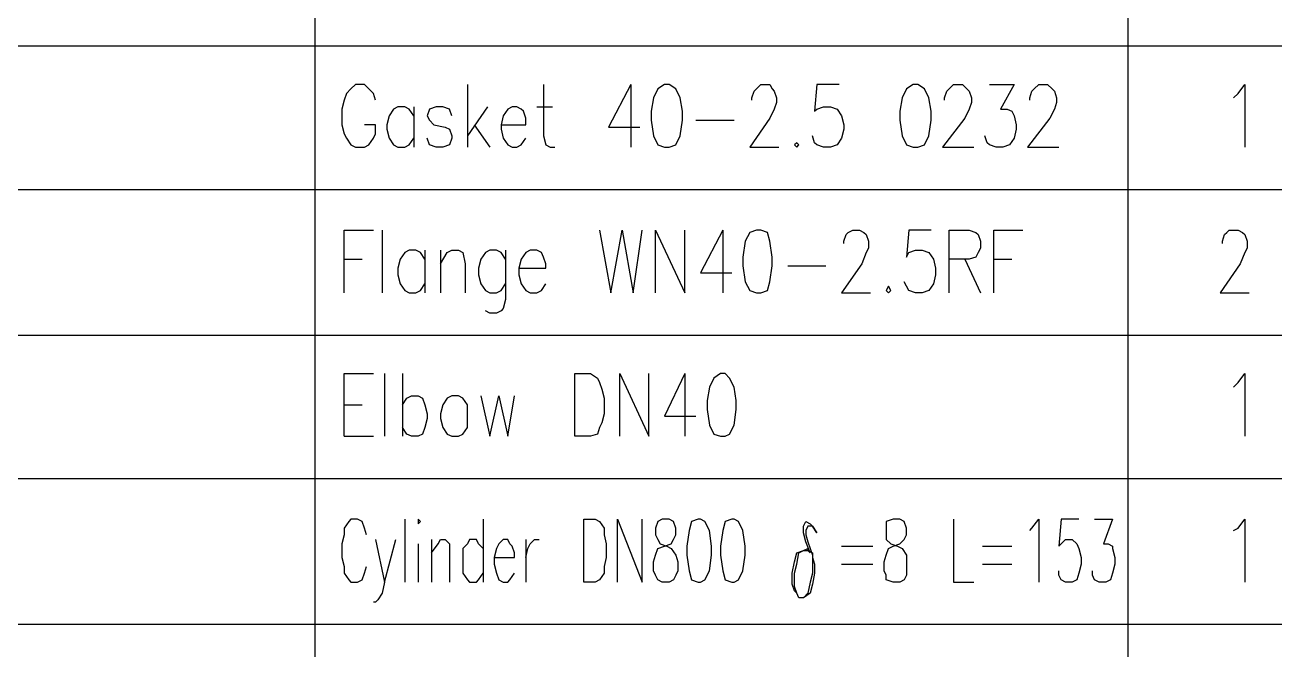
# Model space of a CAD drawing. Extents: x 13.06 to 16.25, y 9.33 to 13.85.
# Drawn here: x 15.395 to 15.767, y 9.8605 to 10.0463 of the extents above; entities that cross this region are included whole.
import ezdxf

# ---------------------------------------------------------------- set-up
doc = ezdxf.new("R2010")
doc.units = 0
doc.header["$MEASUREMENT"] = 0
doc.linetypes.add('AUSGEZOGEN', pattern=[0])
doc.layers.get('0').update_dxf_attribs({"linetype": 'AUSGEZOGEN'})

msp = doc.modelspace()

# ---------------------------------------------------------------- linework, layer by layer
for points in [[(15.48133, 10.04), (15.48133, 10.08333)], [(15.72333, 10.04), (15.72333, 10.08333)], [(16.19667, 10.04), (15.22867, 10.04)], [(15.48133, 9.99733), (15.48133, 10.04)], [(15.72333, 9.99733), (15.72333, 10.04)], [(15.49933, 10.024), (15.49867, 10.026), (15.49867, 10.026), (15.49733, 10.02733), (15.49733, 10.02733), (15.496, 10.02867), (15.496, 10.02867), (15.49333, 10.02867), (15.49333, 10.02867), (15.492, 10.02733), (15.492, 10.02733), (15.49067, 10.026), (15.49067, 10.026), (15.49, 10.024), (15.49, 10.024), (15.48933, 10.02133), (15.48933, 10.02133), (15.48933, 10.01667), (15.48933, 10.01667), (15.49, 10.014), (15.49, 10.014), (15.49067, 10.01267), (15.49067, 10.01267), (15.492, 10.01067), (15.492, 10.01067), (15.49333, 10.01), (15.49333, 10.01), (15.496, 10.01), (15.496, 10.01), (15.49733, 10.01067), (15.49733, 10.01067), (15.49867, 10.01267), (15.49867, 10.01267), (15.49933, 10.014), (15.49933, 10.014), (15.49933, 10.01667), (15.49933, 10.01667), (15.496, 10.01667)], [(15.52667, 10.02867), (15.52667, 10.01)], [(15.54933, 10.02867), (15.54933, 10.01333), (15.54933, 10.01333), (15.55, 10.01067), (15.55, 10.01067), (15.55133, 10.01), (15.55133, 10.01), (15.55267, 10.01)], [(15.57533, 10.02867), (15.56867, 10.016), (15.56867, 10.016), (15.578, 10.016)], [(15.57533, 10.02867), (15.57533, 10.01)], [(15.58533, 10.02867), (15.58333, 10.02733), (15.58333, 10.02733), (15.582, 10.02467), (15.582, 10.02467), (15.58133, 10.02067), (15.58133, 10.02067), (15.58133, 10.018), (15.58133, 10.018), (15.582, 10.01333), (15.582, 10.01333), (15.58333, 10.01067), (15.58333, 10.01067), (15.58533, 10.01), (15.58533, 10.01), (15.58667, 10.01), (15.58667, 10.01), (15.58867, 10.01067), (15.58867, 10.01067), (15.59, 10.01333), (15.59, 10.01333), (15.59067, 10.018), (15.59067, 10.018), (15.59067, 10.02067), (15.59067, 10.02067), (15.59, 10.02467), (15.59, 10.02467), (15.58867, 10.02733), (15.58867, 10.02733), (15.58667, 10.02867), (15.58667, 10.02867), (15.58533, 10.02867), (15.58533, 10.02867)], [(15.61133, 10.024), (15.61133, 10.02467), (15.61133, 10.02467), (15.612, 10.02667), (15.612, 10.02667), (15.61267, 10.02733), (15.61267, 10.02733), (15.614, 10.02867), (15.614, 10.02867), (15.61667, 10.02867), (15.61667, 10.02867), (15.61733, 10.02733), (15.61733, 10.02733), (15.618, 10.02667), (15.618, 10.02667), (15.61867, 10.02467), (15.61867, 10.02467), (15.61867, 10.02333), (15.61867, 10.02333), (15.618, 10.02133), (15.618, 10.02133), (15.61667, 10.01867), (15.61667, 10.01867), (15.61067, 10.01), (15.61067, 10.01), (15.61933, 10.01)], [(15.63733, 10.02867), (15.63067, 10.02867), (15.63067, 10.02867), (15.63, 10.02067), (15.63, 10.02067), (15.63067, 10.02133), (15.63067, 10.02133), (15.63267, 10.022), (15.63267, 10.022), (15.63467, 10.022), (15.63467, 10.022), (15.63667, 10.02133), (15.63667, 10.02133), (15.638, 10.01933), (15.638, 10.01933), (15.63867, 10.01667), (15.63867, 10.01667), (15.63867, 10.01533), (15.63867, 10.01533), (15.638, 10.01267), (15.638, 10.01267), (15.63667, 10.01067), (15.63667, 10.01067), (15.63467, 10.01), (15.63467, 10.01), (15.63267, 10.01), (15.63267, 10.01), (15.63067, 10.01067), (15.63067, 10.01067), (15.63, 10.01133), (15.63, 10.01133), (15.62933, 10.01333)], [(15.65933, 10.02867), (15.65733, 10.02733), (15.65733, 10.02733), (15.656, 10.02467), (15.656, 10.02467), (15.65533, 10.02067), (15.65533, 10.02067), (15.65533, 10.018), (15.65533, 10.018), (15.656, 10.01333), (15.656, 10.01333), (15.65733, 10.01067), (15.65733, 10.01067), (15.65933, 10.01), (15.65933, 10.01), (15.66067, 10.01), (15.66067, 10.01), (15.66267, 10.01067), (15.66267, 10.01067), (15.664, 10.01333), (15.664, 10.01333), (15.66467, 10.018), (15.66467, 10.018), (15.66467, 10.02067), (15.66467, 10.02067), (15.664, 10.02467), (15.664, 10.02467), (15.66267, 10.02733), (15.66267, 10.02733), (15.66067, 10.02867), (15.66067, 10.02867), (15.65933, 10.02867), (15.65933, 10.02867)], [(15.66867, 10.024), (15.66867, 10.02467), (15.66867, 10.02467), (15.66933, 10.02667), (15.66933, 10.02667), (15.67, 10.02733), (15.67, 10.02733), (15.67133, 10.02867), (15.67133, 10.02867), (15.674, 10.02867), (15.674, 10.02867), (15.67533, 10.02733), (15.67533, 10.02733), (15.676, 10.02667), (15.676, 10.02667), (15.67667, 10.02467), (15.67667, 10.02467), (15.67667, 10.02333), (15.67667, 10.02333), (15.676, 10.02133), (15.676, 10.02133), (15.67467, 10.01867), (15.67467, 10.01867), (15.668, 10.01), (15.668, 10.01), (15.67733, 10.01)], [(15.682, 10.02867), (15.68933, 10.02867), (15.68933, 10.02867), (15.68533, 10.02133), (15.68533, 10.02133), (15.68733, 10.02133), (15.68733, 10.02133), (15.68867, 10.02067), (15.68867, 10.02067), (15.68933, 10.01933), (15.68933, 10.01933), (15.69, 10.01667), (15.69, 10.01667), (15.69, 10.01533), (15.69, 10.01533), (15.68933, 10.01267), (15.68933, 10.01267), (15.688, 10.01067), (15.688, 10.01067), (15.686, 10.01), (15.686, 10.01), (15.684, 10.01), (15.684, 10.01), (15.682, 10.01067), (15.682, 10.01067), (15.68133, 10.01133), (15.68133, 10.01133), (15.68067, 10.01333)], [(15.694, 10.024), (15.694, 10.02467), (15.694, 10.02467), (15.69467, 10.02667), (15.69467, 10.02667), (15.69533, 10.02733), (15.69533, 10.02733), (15.69667, 10.02867), (15.69667, 10.02867), (15.69933, 10.02867), (15.69933, 10.02867), (15.70067, 10.02733), (15.70067, 10.02733), (15.70133, 10.02667), (15.70133, 10.02667), (15.702, 10.02467), (15.702, 10.02467), (15.702, 10.02333), (15.702, 10.02333), (15.70133, 10.02133), (15.70133, 10.02133), (15.7, 10.01867), (15.7, 10.01867), (15.69333, 10.01), (15.69333, 10.01), (15.70267, 10.01)], [(15.75467, 10.02467), (15.756, 10.026), (15.756, 10.026), (15.758, 10.02867), (15.758, 10.02867), (15.758, 10.01)], [(15.51067, 10.01933), (15.50933, 10.02133), (15.50933, 10.02133), (15.508, 10.022), (15.508, 10.022), (15.506, 10.022), (15.506, 10.022), (15.50467, 10.02133), (15.50467, 10.02133), (15.50333, 10.01933), (15.50333, 10.01933), (15.50267, 10.01667), (15.50267, 10.01667), (15.50267, 10.01533), (15.50267, 10.01533), (15.50333, 10.01267), (15.50333, 10.01267), (15.50467, 10.01067), (15.50467, 10.01067), (15.506, 10.01), (15.506, 10.01), (15.508, 10.01), (15.508, 10.01), (15.50933, 10.01067), (15.50933, 10.01067), (15.51067, 10.01267)], [(15.51067, 10.022), (15.51067, 10.01)], [(15.522, 10.01933), (15.52133, 10.02133), (15.52133, 10.02133), (15.51933, 10.022), (15.51933, 10.022), (15.51733, 10.022), (15.51733, 10.022), (15.51533, 10.02133), (15.51533, 10.02133), (15.51467, 10.01933), (15.51467, 10.01933), (15.51533, 10.018), (15.51533, 10.018), (15.51667, 10.01667), (15.51667, 10.01667), (15.52, 10.016), (15.52, 10.016), (15.52133, 10.01533), (15.52133, 10.01533), (15.522, 10.01333), (15.522, 10.01333), (15.522, 10.01267), (15.522, 10.01267), (15.52133, 10.01067), (15.52133, 10.01067), (15.51933, 10.01), (15.51933, 10.01), (15.51733, 10.01), (15.51733, 10.01), (15.51533, 10.01067), (15.51533, 10.01067), (15.51467, 10.01267)], [(15.53267, 10.022), (15.52667, 10.01333)], [(15.53667, 10.01667), (15.544, 10.01667), (15.544, 10.01667), (15.544, 10.01867), (15.544, 10.01867), (15.54333, 10.02067), (15.54333, 10.02067), (15.54267, 10.02133), (15.54267, 10.02133), (15.54133, 10.022), (15.54133, 10.022), (15.54, 10.022), (15.54, 10.022), (15.53867, 10.02133), (15.53867, 10.02133), (15.53733, 10.01933), (15.53733, 10.01933), (15.53667, 10.01667), (15.53667, 10.01667), (15.53667, 10.01533), (15.53667, 10.01533), (15.53733, 10.01267), (15.53733, 10.01267), (15.53867, 10.01067), (15.53867, 10.01067), (15.54, 10.01), (15.54, 10.01), (15.54133, 10.01), (15.54133, 10.01), (15.54267, 10.01067), (15.54267, 10.01067), (15.544, 10.01267)], [(15.54733, 10.022), (15.552, 10.022)], [(15.59467, 10.018), (15.606, 10.018)], [(15.52867, 10.01667), (15.53333, 10.01)], [(15.62467, 10.01133), (15.624, 10.01067), (15.624, 10.01067), (15.62467, 10.01), (15.62467, 10.01), (15.62533, 10.01067), (15.62533, 10.01067), (15.62467, 10.01133), (15.62467, 10.01133)], [(16.19667, 9.99733), (15.22867, 9.99733)], [(15.48133, 9.954), (15.48133, 9.99733)], [(15.72333, 9.954), (15.72333, 9.99733)], [(15.49, 9.96667), (15.49, 9.98533), (15.49, 9.98533), (15.49867, 9.98533)], [(15.50133, 9.98533), (15.50133, 9.96667)], [(15.566, 9.98533), (15.56933, 9.96667), (15.56933, 9.96667), (15.57267, 9.98533), (15.57267, 9.98533), (15.576, 9.96667), (15.576, 9.96667), (15.57867, 9.98533)], [(15.58267, 9.96667), (15.58267, 9.98533), (15.58267, 9.98533), (15.59133, 9.96667), (15.59133, 9.96667), (15.59133, 9.98533)], [(15.60267, 9.98533), (15.596, 9.97267), (15.596, 9.97267), (15.60533, 9.97267)], [(15.60267, 9.98533), (15.60267, 9.96667)], [(15.61267, 9.98533), (15.61067, 9.98467), (15.61067, 9.98467), (15.60933, 9.982), (15.60933, 9.982), (15.60867, 9.97733), (15.60867, 9.97733), (15.60867, 9.97467), (15.60867, 9.97467), (15.60933, 9.97), (15.60933, 9.97), (15.61067, 9.96733), (15.61067, 9.96733), (15.61267, 9.96667), (15.61267, 9.96667), (15.614, 9.96667), (15.614, 9.96667), (15.616, 9.96733), (15.616, 9.96733), (15.61667, 9.97), (15.61667, 9.97), (15.61733, 9.97467), (15.61733, 9.97467), (15.61733, 9.97733), (15.61733, 9.97733), (15.61667, 9.982), (15.61667, 9.982), (15.616, 9.98467), (15.616, 9.98467), (15.614, 9.98533), (15.614, 9.98533), (15.61267, 9.98533), (15.61267, 9.98533)], [(15.63867, 9.98133), (15.63867, 9.982), (15.63867, 9.982), (15.63933, 9.984), (15.63933, 9.984), (15.64, 9.98467), (15.64, 9.98467), (15.64133, 9.98533), (15.64133, 9.98533), (15.64333, 9.98533), (15.64333, 9.98533), (15.64467, 9.98467), (15.64467, 9.98467), (15.64533, 9.984), (15.64533, 9.984), (15.646, 9.982), (15.646, 9.982), (15.646, 9.98), (15.646, 9.98), (15.64533, 9.97867), (15.64533, 9.97867), (15.644, 9.97533), (15.644, 9.97533), (15.638, 9.96667), (15.638, 9.96667), (15.64667, 9.96667)], [(15.66467, 9.98533), (15.658, 9.98533), (15.658, 9.98533), (15.65733, 9.97733), (15.65733, 9.97733), (15.658, 9.97867), (15.658, 9.97867), (15.66, 9.97933), (15.66, 9.97933), (15.662, 9.97933), (15.662, 9.97933), (15.664, 9.97867), (15.664, 9.97867), (15.66533, 9.97667), (15.66533, 9.97667), (15.666, 9.974), (15.666, 9.974), (15.666, 9.972), (15.666, 9.972), (15.66533, 9.96933), (15.66533, 9.96933), (15.664, 9.96733), (15.664, 9.96733), (15.662, 9.96667), (15.662, 9.96667), (15.66, 9.96667), (15.66, 9.96667), (15.658, 9.96733), (15.658, 9.96733), (15.65733, 9.96867), (15.65733, 9.96867), (15.65667, 9.97)], [(15.67, 9.96667), (15.67, 9.98533), (15.67, 9.98533), (15.676, 9.98533), (15.676, 9.98533), (15.678, 9.98467), (15.678, 9.98467), (15.67867, 9.984), (15.67867, 9.984), (15.67933, 9.982), (15.67933, 9.982), (15.67933, 9.98), (15.67933, 9.98), (15.67867, 9.97867), (15.67867, 9.97867), (15.678, 9.97733), (15.678, 9.97733), (15.676, 9.97667), (15.676, 9.97667), (15.67, 9.97667)], [(15.68333, 9.96667), (15.68333, 9.98533), (15.68333, 9.98533), (15.692, 9.98533)], [(15.75133, 9.98133), (15.75133, 9.982), (15.75133, 9.982), (15.752, 9.984), (15.752, 9.984), (15.75267, 9.98467), (15.75267, 9.98467), (15.75333, 9.98533), (15.75333, 9.98533), (15.756, 9.98533), (15.756, 9.98533), (15.75733, 9.98467), (15.75733, 9.98467), (15.758, 9.984), (15.758, 9.984), (15.75867, 9.982), (15.75867, 9.982), (15.75867, 9.98), (15.75867, 9.98), (15.758, 9.97867), (15.758, 9.97867), (15.75667, 9.97533), (15.75667, 9.97533), (15.75067, 9.96667), (15.75067, 9.96667), (15.75933, 9.96667)], [(15.514, 9.97667), (15.51267, 9.97867), (15.51267, 9.97867), (15.51133, 9.97933), (15.51133, 9.97933), (15.50933, 9.97933), (15.50933, 9.97933), (15.508, 9.97867), (15.508, 9.97867), (15.50667, 9.97667), (15.50667, 9.97667), (15.506, 9.974), (15.506, 9.974), (15.506, 9.972), (15.506, 9.972), (15.50667, 9.96933), (15.50667, 9.96933), (15.508, 9.96733), (15.508, 9.96733), (15.50933, 9.96667), (15.50933, 9.96667), (15.51133, 9.96667), (15.51133, 9.96667), (15.51267, 9.96733), (15.51267, 9.96733), (15.514, 9.96933)], [(15.514, 9.97933), (15.514, 9.96667)], [(15.51867, 9.97933), (15.51867, 9.96667)], [(15.51867, 9.97533), (15.52067, 9.97867), (15.52067, 9.97867), (15.522, 9.97933), (15.522, 9.97933), (15.524, 9.97933), (15.524, 9.97933), (15.52533, 9.97867), (15.52533, 9.97867), (15.526, 9.97533), (15.526, 9.97533), (15.526, 9.96667)], [(15.538, 9.97667), (15.53667, 9.97867), (15.53667, 9.97867), (15.53533, 9.97933), (15.53533, 9.97933), (15.53333, 9.97933), (15.53333, 9.97933), (15.532, 9.97867), (15.532, 9.97867), (15.53067, 9.97667), (15.53067, 9.97667), (15.53, 9.974), (15.53, 9.974), (15.53, 9.972), (15.53, 9.972), (15.53067, 9.96933), (15.53067, 9.96933), (15.532, 9.96733), (15.532, 9.96733), (15.53333, 9.96667), (15.53333, 9.96667), (15.53533, 9.96667), (15.53533, 9.96667), (15.53667, 9.96733), (15.53667, 9.96733), (15.538, 9.96933)], [(15.538, 9.97933), (15.538, 9.96467), (15.538, 9.96467), (15.53733, 9.962), (15.53733, 9.962), (15.53667, 9.96133), (15.53667, 9.96133), (15.53533, 9.96067), (15.53533, 9.96067), (15.53333, 9.96067), (15.53333, 9.96067), (15.532, 9.96133)], [(15.542, 9.974), (15.55, 9.974), (15.55, 9.974), (15.55, 9.97533), (15.55, 9.97533), (15.54933, 9.97733), (15.54933, 9.97733), (15.54867, 9.97867), (15.54867, 9.97867), (15.54733, 9.97933), (15.54733, 9.97933), (15.54533, 9.97933), (15.54533, 9.97933), (15.544, 9.97867), (15.544, 9.97867), (15.54267, 9.97667), (15.54267, 9.97667), (15.542, 9.974), (15.542, 9.974), (15.542, 9.972), (15.542, 9.972), (15.54267, 9.96933), (15.54267, 9.96933), (15.544, 9.96733), (15.544, 9.96733), (15.54533, 9.96667), (15.54533, 9.96667), (15.54733, 9.96667), (15.54733, 9.96667), (15.54867, 9.96733), (15.54867, 9.96733), (15.55, 9.96933)], [(15.49, 9.97667), (15.49533, 9.97667)], [(15.622, 9.97467), (15.63333, 9.97467)], [(15.67467, 9.97667), (15.67933, 9.96667)], [(15.68333, 9.97667), (15.68867, 9.97667)], [(15.652, 9.96867), (15.65133, 9.96733), (15.65133, 9.96733), (15.652, 9.96667), (15.652, 9.96667), (15.65267, 9.96733), (15.65267, 9.96733), (15.652, 9.96867), (15.652, 9.96867)], [(16.19667, 9.954), (15.22867, 9.954)], [(15.48133, 9.91133), (15.48133, 9.954)], [(15.72333, 9.91133), (15.72333, 9.954)], [(15.49, 9.924), (15.49, 9.94267), (15.49, 9.94267), (15.49867, 9.94267)], [(15.502, 9.94267), (15.502, 9.924)], [(15.50733, 9.94267), (15.50733, 9.924)], [(15.55867, 9.924), (15.55867, 9.94267), (15.55867, 9.94267), (15.56333, 9.94267), (15.56333, 9.94267), (15.56533, 9.94133), (15.56533, 9.94133), (15.566, 9.94), (15.566, 9.94), (15.56667, 9.938), (15.56667, 9.938), (15.56733, 9.93533), (15.56733, 9.93533), (15.56733, 9.93067), (15.56733, 9.93067), (15.56667, 9.928), (15.56667, 9.928), (15.566, 9.92667), (15.566, 9.92667), (15.56533, 9.92467), (15.56533, 9.92467), (15.56333, 9.924), (15.56333, 9.924), (15.55867, 9.924), (15.55867, 9.924)], [(15.572, 9.924), (15.572, 9.94267), (15.572, 9.94267), (15.58067, 9.924), (15.58067, 9.924), (15.58067, 9.94267)], [(15.59133, 9.94267), (15.58533, 9.93), (15.58533, 9.93), (15.59467, 9.93)], [(15.59133, 9.94267), (15.59133, 9.924)], [(15.602, 9.94267), (15.6, 9.94133), (15.6, 9.94133), (15.59867, 9.93867), (15.59867, 9.93867), (15.598, 9.93467), (15.598, 9.93467), (15.598, 9.932), (15.598, 9.932), (15.59867, 9.92733), (15.59867, 9.92733), (15.6, 9.92467), (15.6, 9.92467), (15.602, 9.924), (15.602, 9.924), (15.60333, 9.924), (15.60333, 9.924), (15.60467, 9.92467), (15.60467, 9.92467), (15.606, 9.92733), (15.606, 9.92733), (15.60667, 9.932), (15.60667, 9.932), (15.60667, 9.93467), (15.60667, 9.93467), (15.606, 9.93867), (15.606, 9.93867), (15.60467, 9.94133), (15.60467, 9.94133), (15.60333, 9.94267), (15.60333, 9.94267), (15.602, 9.94267), (15.602, 9.94267)], [(15.75467, 9.93867), (15.756, 9.94), (15.756, 9.94), (15.758, 9.94267), (15.758, 9.94267), (15.758, 9.924)], [(15.49, 9.93333), (15.49533, 9.93333)], [(15.50733, 9.93333), (15.50867, 9.93533), (15.50867, 9.93533), (15.51, 9.936), (15.51, 9.936), (15.512, 9.936), (15.512, 9.936), (15.51333, 9.93533), (15.51333, 9.93533), (15.514, 9.93333), (15.514, 9.93333), (15.51467, 9.93067), (15.51467, 9.93067), (15.51467, 9.92933), (15.51467, 9.92933), (15.514, 9.92667), (15.514, 9.92667), (15.51333, 9.92467), (15.51333, 9.92467), (15.512, 9.924), (15.512, 9.924), (15.51, 9.924), (15.51, 9.924), (15.50867, 9.92467), (15.50867, 9.92467), (15.50733, 9.92667)], [(15.522, 9.936), (15.52067, 9.93533), (15.52067, 9.93533), (15.51933, 9.93333), (15.51933, 9.93333), (15.51867, 9.93067), (15.51867, 9.93067), (15.51867, 9.92933), (15.51867, 9.92933), (15.51933, 9.92667), (15.51933, 9.92667), (15.52067, 9.92467), (15.52067, 9.92467), (15.522, 9.924), (15.522, 9.924), (15.524, 9.924), (15.524, 9.924), (15.52533, 9.92467), (15.52533, 9.92467), (15.52667, 9.92667), (15.52667, 9.92667), (15.52667, 9.93333), (15.52667, 9.93333), (15.52533, 9.93533), (15.52533, 9.93533), (15.524, 9.936), (15.524, 9.936), (15.522, 9.936), (15.522, 9.936)], [(15.53067, 9.936), (15.53333, 9.924), (15.53333, 9.924), (15.536, 9.936), (15.536, 9.936), (15.53867, 9.924), (15.53867, 9.924), (15.54067, 9.936)], [(15.49, 9.924), (15.49867, 9.924)], [(16.19667, 9.91133), (15.22867, 9.91133)], [(15.48133, 9.868), (15.48133, 9.91133)], [(15.72333, 9.868), (15.72333, 9.91133)], [(15.49667, 9.89467), (15.496, 9.89667), (15.496, 9.89667), (15.49533, 9.89867), (15.49533, 9.89867), (15.494, 9.89933), (15.494, 9.89933), (15.492, 9.89933), (15.492, 9.89933), (15.49133, 9.89867), (15.49133, 9.89867), (15.49, 9.89667), (15.49, 9.89667), (15.49, 9.89467), (15.49, 9.89467), (15.48933, 9.892), (15.48933, 9.892), (15.48933, 9.888), (15.48933, 9.888), (15.49, 9.88533), (15.49, 9.88533), (15.49, 9.88333), (15.49, 9.88333), (15.49133, 9.88133), (15.49133, 9.88133), (15.492, 9.88067), (15.492, 9.88067), (15.494, 9.88067), (15.494, 9.88067), (15.49533, 9.88133), (15.49533, 9.88133), (15.496, 9.88333), (15.496, 9.88333), (15.49667, 9.88533)], [(15.508, 9.89933), (15.508, 9.88067)], [(15.512, 9.89867), (15.512, 9.898), (15.512, 9.898), (15.51267, 9.89867), (15.51267, 9.89867), (15.512, 9.89933), (15.512, 9.89933), (15.512, 9.89867), (15.512, 9.89867)], [(15.53133, 9.89933), (15.53133, 9.88067)], [(15.56133, 9.88067), (15.56133, 9.89933), (15.56133, 9.89933), (15.56467, 9.89933), (15.56467, 9.89933), (15.566, 9.89867), (15.566, 9.89867), (15.56733, 9.89667), (15.56733, 9.89667), (15.56733, 9.89467), (15.56733, 9.89467), (15.568, 9.892), (15.568, 9.892), (15.568, 9.888), (15.568, 9.888), (15.56733, 9.88533), (15.56733, 9.88533), (15.56733, 9.88333), (15.56733, 9.88333), (15.566, 9.88133), (15.566, 9.88133), (15.56467, 9.88067), (15.56467, 9.88067), (15.56133, 9.88067), (15.56133, 9.88067)], [(15.57133, 9.88067), (15.57133, 9.89933), (15.57133, 9.89933), (15.57867, 9.88067), (15.57867, 9.88067), (15.57867, 9.89933)], [(15.58467, 9.89933), (15.58333, 9.89867), (15.58333, 9.89867), (15.58267, 9.89667), (15.58267, 9.89667), (15.58267, 9.89467), (15.58267, 9.89467), (15.58333, 9.89333), (15.58333, 9.89333), (15.584, 9.892), (15.584, 9.892), (15.586, 9.89133), (15.586, 9.89133), (15.58733, 9.89067), (15.58733, 9.89067), (15.58867, 9.88867), (15.58867, 9.88867), (15.58933, 9.88667), (15.58933, 9.88667), (15.58933, 9.884), (15.58933, 9.884), (15.58867, 9.88267), (15.58867, 9.88267), (15.588, 9.88133), (15.588, 9.88133), (15.58667, 9.88067), (15.58667, 9.88067), (15.58467, 9.88067), (15.58467, 9.88067), (15.58333, 9.88133), (15.58333, 9.88133), (15.58267, 9.88267), (15.58267, 9.88267), (15.582, 9.884), (15.582, 9.884), (15.582, 9.88667), (15.582, 9.88667), (15.58267, 9.88867), (15.58267, 9.88867), (15.58333, 9.89067), (15.58333, 9.89067), (15.58533, 9.89133), (15.58533, 9.89133), (15.58733, 9.892), (15.58733, 9.892), (15.588, 9.89333), (15.588, 9.89333), (15.58867, 9.89467), (15.58867, 9.89467), (15.58867, 9.89667), (15.58867, 9.89667), (15.588, 9.89867), (15.588, 9.89867), (15.58667, 9.89933), (15.58667, 9.89933), (15.58467, 9.89933), (15.58467, 9.89933)], [(15.59533, 9.89933), (15.59333, 9.89867), (15.59333, 9.89867), (15.59267, 9.896), (15.59267, 9.896), (15.592, 9.89133), (15.592, 9.89133), (15.592, 9.88867), (15.592, 9.88867), (15.59267, 9.884), (15.59267, 9.884), (15.59333, 9.88133), (15.59333, 9.88133), (15.59533, 9.88067), (15.59533, 9.88067), (15.596, 9.88067), (15.596, 9.88067), (15.59733, 9.88133), (15.59733, 9.88133), (15.59867, 9.884), (15.59867, 9.884), (15.59933, 9.88867), (15.59933, 9.88867), (15.59933, 9.89133), (15.59933, 9.89133), (15.59867, 9.896), (15.59867, 9.896), (15.59733, 9.89867), (15.59733, 9.89867), (15.596, 9.89933), (15.596, 9.89933), (15.59533, 9.89933), (15.59533, 9.89933)], [(15.60533, 9.89933), (15.60333, 9.89867), (15.60333, 9.89867), (15.60267, 9.896), (15.60267, 9.896), (15.602, 9.89133), (15.602, 9.89133), (15.602, 9.88867), (15.602, 9.88867), (15.60267, 9.884), (15.60267, 9.884), (15.60333, 9.88133), (15.60333, 9.88133), (15.60533, 9.88067), (15.60533, 9.88067), (15.606, 9.88067), (15.606, 9.88067), (15.60733, 9.88133), (15.60733, 9.88133), (15.60867, 9.884), (15.60867, 9.884), (15.60933, 9.88867), (15.60933, 9.88867), (15.60933, 9.89133), (15.60933, 9.89133), (15.60867, 9.896), (15.60867, 9.896), (15.60733, 9.89867), (15.60733, 9.89867), (15.606, 9.89933), (15.606, 9.89933), (15.60533, 9.89933), (15.60533, 9.89933)], [(15.65333, 9.89933), (15.65133, 9.89867), (15.65133, 9.89867), (15.65133, 9.89333), (15.65133, 9.89333), (15.65267, 9.892), (15.65267, 9.892), (15.65467, 9.89133), (15.65467, 9.89133), (15.656, 9.89067), (15.656, 9.89067), (15.65733, 9.88867), (15.65733, 9.88867), (15.65733, 9.88267), (15.65733, 9.88267), (15.65667, 9.88133), (15.65667, 9.88133), (15.65533, 9.88067), (15.65533, 9.88067), (15.65333, 9.88067), (15.65333, 9.88067), (15.65133, 9.88133), (15.65133, 9.88133), (15.65133, 9.88267), (15.65133, 9.88267), (15.65067, 9.884), (15.65067, 9.884), (15.65067, 9.88667), (15.65067, 9.88667), (15.65133, 9.88867), (15.65133, 9.88867), (15.652, 9.89067), (15.652, 9.89067), (15.65333, 9.89133), (15.65333, 9.89133), (15.65533, 9.892), (15.65533, 9.892), (15.65667, 9.89333), (15.65667, 9.89333), (15.65733, 9.89467), (15.65733, 9.89467), (15.65733, 9.89667), (15.65733, 9.89667), (15.65667, 9.89867), (15.65667, 9.89867), (15.65533, 9.89933), (15.65533, 9.89933), (15.65333, 9.89933), (15.65333, 9.89933)], [(15.67133, 9.89933), (15.67133, 9.88067), (15.67133, 9.88067), (15.67733, 9.88067)], [(15.694, 9.896), (15.69467, 9.89667), (15.69467, 9.89667), (15.69667, 9.89933), (15.69667, 9.89933), (15.69667, 9.88067)], [(15.70867, 9.89933), (15.70333, 9.89933), (15.70333, 9.89933), (15.70267, 9.89133), (15.70267, 9.89133), (15.70333, 9.892), (15.70333, 9.892), (15.70467, 9.89333), (15.70467, 9.89333), (15.70667, 9.89333), (15.70667, 9.89333), (15.708, 9.892), (15.708, 9.892), (15.70867, 9.89067), (15.70867, 9.89067), (15.70933, 9.888), (15.70933, 9.888), (15.70933, 9.886), (15.70933, 9.886), (15.70867, 9.88333), (15.70867, 9.88333), (15.708, 9.88133), (15.708, 9.88133), (15.70667, 9.88067), (15.70667, 9.88067), (15.70467, 9.88067), (15.70467, 9.88067), (15.70333, 9.88133), (15.70333, 9.88133), (15.70267, 9.88267), (15.70267, 9.88267), (15.70267, 9.884)], [(15.71333, 9.89933), (15.71867, 9.89933), (15.71867, 9.89933), (15.716, 9.892), (15.716, 9.892), (15.71733, 9.892), (15.71733, 9.892), (15.71867, 9.89133), (15.71867, 9.89133), (15.71867, 9.89067), (15.71867, 9.89067), (15.71933, 9.888), (15.71933, 9.888), (15.71933, 9.886), (15.71933, 9.886), (15.71867, 9.88333), (15.71867, 9.88333), (15.718, 9.88133), (15.718, 9.88133), (15.71667, 9.88067), (15.71667, 9.88067), (15.71467, 9.88067), (15.71467, 9.88067), (15.71333, 9.88133), (15.71333, 9.88133), (15.71267, 9.88267), (15.71267, 9.88267), (15.71267, 9.884)], [(15.75467, 9.896), (15.756, 9.89667), (15.756, 9.89667), (15.758, 9.89933), (15.758, 9.89933), (15.758, 9.88067)], [(15.62533, 9.876), (15.62467, 9.87733), (15.62467, 9.87733), (15.624, 9.878), (15.624, 9.878), (15.62333, 9.88), (15.62333, 9.88), (15.62333, 9.88333), (15.62333, 9.88333), (15.624, 9.88667), (15.624, 9.88667), (15.62467, 9.88933), (15.62467, 9.88933), (15.62667, 9.89), (15.62667, 9.89), (15.628, 9.89), (15.628, 9.89), (15.62867, 9.88933), (15.62867, 9.88933), (15.62733, 9.89267), (15.62733, 9.89267), (15.62667, 9.89533), (15.62667, 9.89533), (15.62667, 9.89733), (15.62667, 9.89733), (15.62733, 9.89867), (15.62733, 9.89867), (15.62867, 9.898), (15.62867, 9.898), (15.62933, 9.89733), (15.62933, 9.89733), (15.63067, 9.89533), (15.63067, 9.89533), (15.62933, 9.89733), (15.62933, 9.89733), (15.628, 9.89733), (15.628, 9.89733), (15.62733, 9.896), (15.62733, 9.896), (15.62733, 9.89467), (15.62733, 9.89467), (15.628, 9.89267), (15.628, 9.89267), (15.62933, 9.88867), (15.62933, 9.88867), (15.62933, 9.88333), (15.62933, 9.88333), (15.62867, 9.88067), (15.62867, 9.88067), (15.628, 9.87733), (15.628, 9.87733), (15.62667, 9.876), (15.62667, 9.876), (15.62533, 9.876), (15.62533, 9.876)], [(15.49933, 9.89333), (15.502, 9.88067), (15.502, 9.88067), (15.50533, 9.89333)], [(15.512, 9.892), (15.512, 9.88067)], [(15.516, 9.89333), (15.516, 9.88067)], [(15.516, 9.88933), (15.518, 9.892), (15.518, 9.892), (15.51867, 9.89333), (15.51867, 9.89333), (15.52, 9.89333), (15.52, 9.89333), (15.52133, 9.892), (15.52133, 9.892), (15.52133, 9.88067)], [(15.53133, 9.89067), (15.53, 9.892), (15.53, 9.892), (15.52933, 9.89333), (15.52933, 9.89333), (15.52733, 9.89333), (15.52733, 9.89333), (15.52667, 9.892), (15.52667, 9.892), (15.52533, 9.89067), (15.52533, 9.89067), (15.52533, 9.88333), (15.52533, 9.88333), (15.52667, 9.88133), (15.52667, 9.88133), (15.52733, 9.88067), (15.52733, 9.88067), (15.52933, 9.88067), (15.52933, 9.88067), (15.53, 9.88133), (15.53, 9.88133), (15.53133, 9.88333)], [(15.53467, 9.888), (15.54067, 9.888), (15.54067, 9.888), (15.54067, 9.88933), (15.54067, 9.88933), (15.54, 9.89133), (15.54, 9.89133), (15.53933, 9.892), (15.53933, 9.892), (15.53867, 9.89333), (15.53867, 9.89333), (15.53733, 9.89333), (15.53733, 9.89333), (15.536, 9.892), (15.536, 9.892), (15.53533, 9.89067), (15.53533, 9.89067), (15.53467, 9.888), (15.53467, 9.888), (15.53467, 9.886), (15.53467, 9.886), (15.53533, 9.88333), (15.53533, 9.88333), (15.536, 9.88133), (15.536, 9.88133), (15.53733, 9.88067), (15.53733, 9.88067), (15.53867, 9.88067), (15.53867, 9.88067), (15.53933, 9.88133), (15.53933, 9.88133), (15.54067, 9.88333)], [(15.544, 9.89333), (15.544, 9.88067)], [(15.544, 9.888), (15.54467, 9.89067), (15.54467, 9.89067), (15.54533, 9.892), (15.54533, 9.892), (15.54667, 9.89333), (15.54667, 9.89333), (15.548, 9.89333)], [(15.62467, 9.87733), (15.624, 9.87933), (15.624, 9.87933), (15.624, 9.88333), (15.624, 9.88333), (15.62467, 9.886), (15.62467, 9.886), (15.62533, 9.88933), (15.62533, 9.88933), (15.62667, 9.89), (15.62667, 9.89), (15.628, 9.89067), (15.628, 9.89067), (15.628, 9.89), (15.628, 9.89), (15.62933, 9.88933), (15.62933, 9.88933), (15.62933, 9.888), (15.62933, 9.888), (15.63, 9.886), (15.63, 9.886), (15.63, 9.88333), (15.63, 9.88333), (15.62933, 9.88), (15.62933, 9.88), (15.62867, 9.87733), (15.62867, 9.87733), (15.62667, 9.876)], [(15.638, 9.89133), (15.64733, 9.89133)], [(15.68, 9.89133), (15.68867, 9.89133)], [(15.638, 9.886), (15.64733, 9.886)], [(15.68, 9.886), (15.68867, 9.886)], [(15.502, 9.88067), (15.50133, 9.87733), (15.50133, 9.87733), (15.5, 9.87533), (15.5, 9.87533), (15.49933, 9.87467), (15.49933, 9.87467), (15.49867, 9.87467)], [(16.19667, 9.868), (15.22867, 9.868)], [(15.48133, 9.82533), (15.48133, 9.868)], [(15.72333, 9.82533), (15.72333, 9.868)]]:
    msp.add_lwpolyline(points)

doc.saveas('drawing.dxf')
